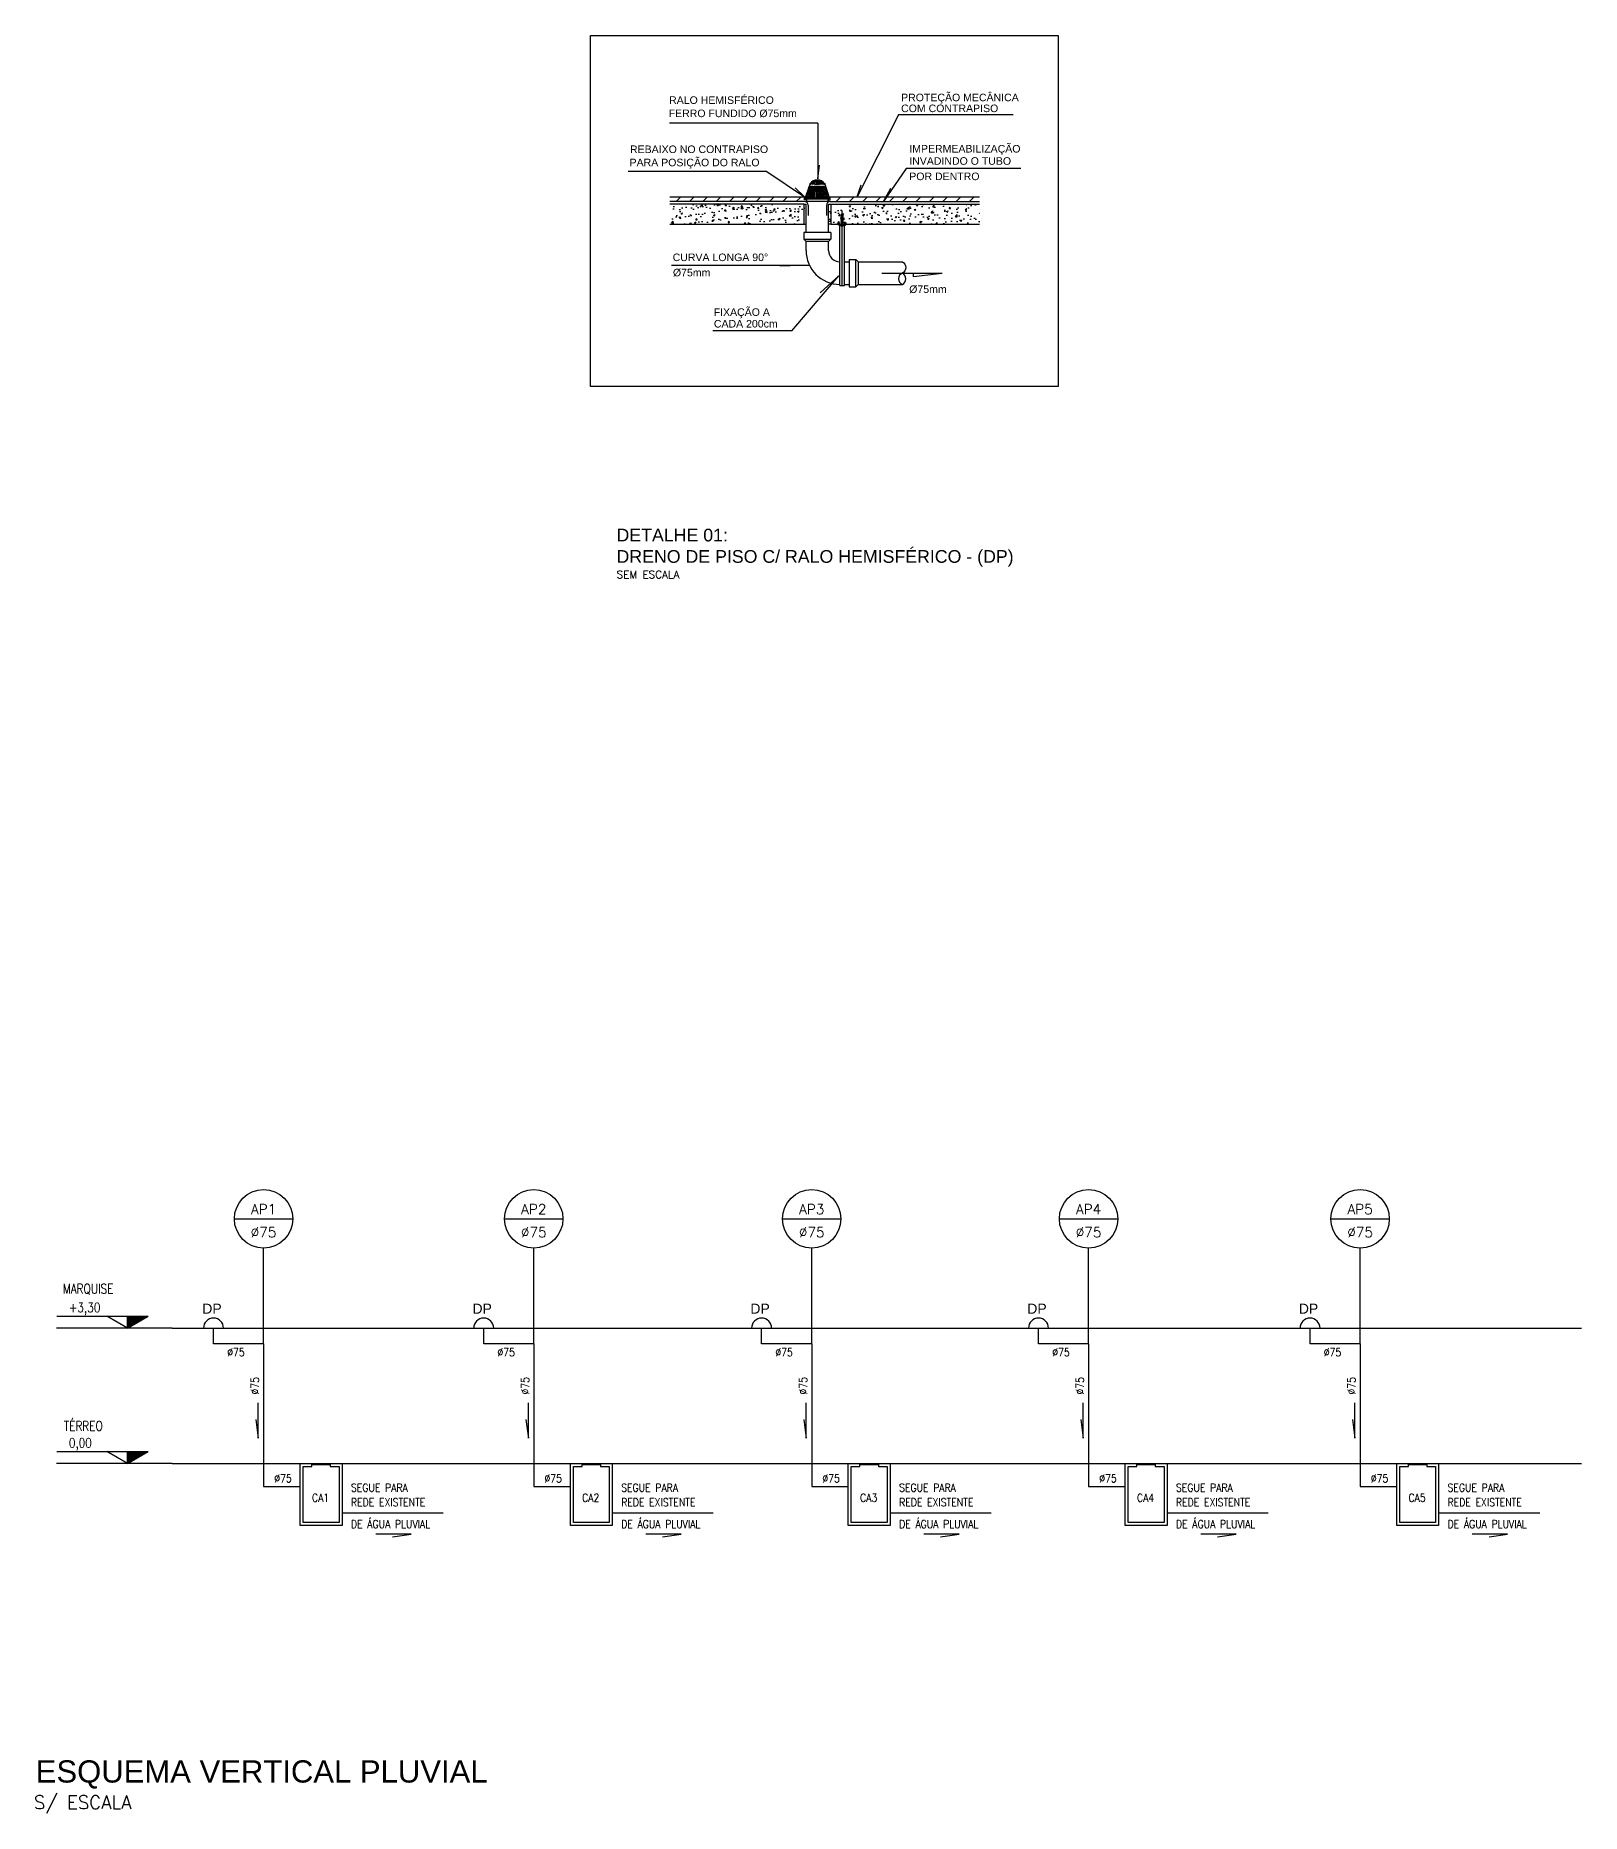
# Model space of a CAD drawing. Header units: millimetres. Extents: x -8 to 5830, y -596 to 3598.
# Drawn here: x 1664.8 to 1711.1, y 2251.1 to 2304.5 of the extents above; entities that cross this region are included whole.
import ezdxf
from ezdxf.enums import TextEntityAlignment as Align

# ---------------------------------------------------------------- set-up
doc = ezdxf.new("R2010")
doc.units = ezdxf.units.MM
doc.linetypes.add('HIDDEN', pattern=[9.525, 6.35, -3.175])
doc.layers.get('0').update_dxf_attribs({"color": 9})
for name, color, linetype in [('CAIXAS', 4, 'Continuous'), ('INDICAÇÕES', 8, 'Continuous'), ('LINHAS', 8, 'Continuous'), ('PONTOS', 1, 'Continuous'), ('SETAS', 8, 'Continuous'), ('TEXTOS', 2, 'Continuous'), ('TEXTOTUBO', 2, 'Continuous'), ('TigreCad', 2, 'Continuous'), ('TIT', 7, 'Continuous'), ('TUBO100', 7, 'Continuous'), ('TUBO150', 6, 'Continuous')]:
    doc.layers.add(name, color=color, linetype=linetype)
doc.styles.add('ROMANS', font='romans')
doc.styles.add('SANSSERIF', font='sas_____.pfb', dxfattribs={"height": 30})
doc.styles.get("Standard").update_dxf_attribs({"font": 'arial.ttf'})

# ---------------------------------------------------------------- blocks, each defined once
blk = doc.blocks.new('A$C42fcca49')
for p, q in [((0.038, 0.116), (0.037, 0.103)), ((0.044, 0.104), (0.045, 0.122)), ((0.051, 0.126), (0.05, 0.103)), ((0.055, 0.104), (0.056, 0.128)), ((0.063, 0.13), (0.061, 0.103)), ((0.065, 0.103), (0.066, 0.131)), ((0.072, 0.131), (0.072, 0.103)), ((0.075, 0.103), (0.075, 0.131)), ((0.082, 0.131), (0.082, 0.103)), ((0.085, 0.103), (0.085, 0.131)), ((0.091, 0.131), (0.092, 0.103)), ((0.096, 0.103), (0.094, 0.13)), ((0.101, 0.128), (0.102, 0.104)), ((0.107, 0.103), (0.106, 0.126)), ((0.112, 0.122), (0.113, 0.104)), ((0.12, 0.103), (0.119, 0.116)), ((0.031, 0.108), (0, 0.017)), ((0, 0.017), (0.008, 0.009)), ((0.008, 0.009), (0.008, -0.006)), ((0.008, 0.009), (0.149, 0.009)), ((0.009, 0.015), (0.011, 0.049)), ((0.012, 0.015), (0.009, 0.015)), ((0.015, 0.014), (0.012, 0.015)), ((0.02, 0.077), (0.015, 0.014)), ((0.02, 0.015), (0.024, 0.087)), ((0.023, 0.014), (0.02, 0.015)), ((0.026, 0.014), (0.023, 0.014)), ((0.026, 0.092), (0.027, 0.092)), ((0.03, 0.092), (0.026, 0.014)), ((0.027, 0.092), (0.03, 0.092)), ((0.031, 0.103), (0.031, 0.108)), ((0.034, 0.103), (0.031, 0.103)), ((0.031, 0.014), (0.034, 0.091)), ((0.034, 0.013), (0.031, 0.014)), ((0.037, 0.103), (0.034, 0.103)), ((0.034, 0.091), (0.041, 0.091)), ((0.037, 0.013), (0.034, 0.013)), ((0.041, 0.091), (0.037, 0.013)), ((0.047, 0.104), (0.044, 0.104)), ((0.044, 0.014), (0.046, 0.092)), ((0.047, 0.014), (0.044, 0.014)), ((0.046, 0.092), (0.052, 0.092)), ((0.05, 0.103), (0.047, 0.104)), ((0.05, 0.014), (0.047, 0.014)), ((0.052, 0.092), (0.05, 0.014)), ((0.061, 0.103), (0.055, 0.104)), ((0.055, 0.014), (0.058, 0.092)), ((0.058, 0.014), (0.055, 0.014)), ((0.058, 0.092), (0.064, 0.092)), ((0.061, 0.014), (0.058, 0.014)), ((0.064, 0.092), (0.061, 0.014)), ((0.068, 0.103), (0.065, 0.103)), ((0.065, 0.014), (0.067, 0.092)), ((0.068, 0.014), (0.065, 0.014)), ((0.067, 0.092), (0.07, 0.092)), ((0.072, 0.103), (0.068, 0.103)), ((0.072, 0.014), (0.068, 0.014)), ((0.07, 0.092), (0.073, 0.092)), ((0.073, 0.092), (0.072, 0.014)), ((0.082, 0.103), (0.075, 0.103)), ((0.075, 0.013), (0.075, 0.092)), ((0.075, 0.092), (0.082, 0.092)), ((0.082, 0.013), (0.075, 0.013)), ((0.082, 0.092), (0.082, 0.013)), ((0.085, 0.013), (0.084, 0.092)), ((0.084, 0.092), (0.087, 0.092)), ((0.088, 0.103), (0.085, 0.103)), ((0.088, 0.013), (0.085, 0.013)), ((0.087, 0.092), (0.09, 0.092)), ((0.092, 0.103), (0.088, 0.103)), ((0.092, 0.013), (0.088, 0.013)), ((0.09, 0.092), (0.092, 0.013)), ((0.096, 0.014), (0.093, 0.092)), ((0.093, 0.092), (0.096, 0.092)), ((0.102, 0.104), (0.096, 0.103)), ((0.096, 0.092), (0.099, 0.092)), ((0.099, 0.014), (0.096, 0.014)), ((0.099, 0.092), (0.102, 0.014)), ((0.102, 0.014), (0.099, 0.014)), ((0.107, 0.014), (0.105, 0.092)), ((0.105, 0.092), (0.108, 0.092)), ((0.11, 0.104), (0.107, 0.103)), ((0.11, 0.014), (0.107, 0.014)), ((0.108, 0.092), (0.111, 0.092)), ((0.113, 0.104), (0.11, 0.104)), ((0.113, 0.014), (0.11, 0.014)), ((0.111, 0.092), (0.113, 0.014)), ((0.12, 0.013), (0.116, 0.091)), ((0.116, 0.091), (0.119, 0.091)), ((0.119, 0.091), (0.123, 0.091)), ((0.123, 0.103), (0.12, 0.103)), ((0.126, 0.014), (0.12, 0.013)), ((0.126, 0.103), (0.123, 0.103)), ((0.123, 0.091), (0.126, 0.014)), ((0.157, 0.017), (0.126, 0.108)), ((0.126, 0.108), (0.126, 0.103)), ((0.131, 0.014), (0.127, 0.092)), ((0.127, 0.092), (0.13, 0.092)), ((0.13, 0.092), (0.131, 0.092)), ((0.134, 0.014), (0.131, 0.014)), ((0.133, 0.087), (0.137, 0.015)), ((0.137, 0.015), (0.134, 0.014)), ((0.142, 0.015), (0.137, 0.077)), ((0.145, 0.015), (0.142, 0.015)), ((0.148, 0.016), (0.145, 0.015)), ((0.146, 0.049), (0.148, 0.016)), ((0.149, 0.009), (0.157, 0.017)), ((0.149, -0.006), (0.149, 0.009)), ((0.008, -0.006), (0.149, -0.006))]:
    blk.add_line(p, q)
for centre, start, end in [((0.075, 0.078), 86.5444, 146.4136), ((0.082, 0.078), 33.5864, 93.4556)]:
    blk.add_arc(centre, 0.0533, start, end)
blk = doc.blocks.new('PRUMADA1')
at = {"layer": 'INDICAÇÕES', "color": 8}
blk.add_line((-29.2, 0), (29.2, 0), dxfattribs=at)
blk.add_circle((0, 0), 29.2, dxfattribs=at)
at = {"layer": 'INDICAÇÕES', "color": 4}
for p in [(0, 4.6), (0, -18.5)]:
    blk.add_attdef('XXX', text='', height=10, dxfattribs=at).set_placement(p, align=Align.CENTER)
blk = doc.blocks.new('SETA ESQ')
at = {"layer": 'TEXTOTUBO', "color": 8}
blk.add_lwpolyline([(3.1, -3.9), (-15.5, -6.3), (19.9, -6.3)], dxfattribs=at)

msp = doc.modelspace()

# ---------------------------------------------------------------- hatches: boundary and pattern name
at = {"layer": 'LINHAS', "ltscale": 0.01}
h = msp.add_hatch(dxfattribs=at)
h.set_pattern_fill('ANSI31', color=256, scale=2.262857, style=0)
h.set_pattern_definition([(45, (1435.9126, 2008.2047), (-0.2000102, 0.2000102), [])])
edge = h.paths.add_edge_path()
edge.add_line((1687.711, 2299.621), (1687.539, 2299.621))
edge.add_line((1687.539, 2299.621), (1683.79, 2299.621))
edge.add_line((1683.79, 2299.621), (1683.79, 2299.482))
edge.add_line((1683.79, 2299.482), (1687.836, 2299.482))
edge.add_arc((1687.836, 2299.369), 0.113, 66.4218, 90, ccw=False)
edge.add_line((1687.881, 2299.473), (1687.881, 2299.482))
edge.add_line((1687.881, 2299.482), (1687.881, 2299.536))
edge.add_line((1687.881, 2299.536), (1687.711, 2299.536))
edge.add_line((1687.711, 2299.536), (1687.711, 2299.621))
edge = h.paths.add_edge_path()
edge.add_line((1693.083, 2299.621), (1688.729, 2299.621))
edge.add_line((1688.729, 2299.621), (1688.729, 2299.536))
edge.add_line((1688.729, 2299.536), (1688.56, 2299.536))
edge.add_line((1688.56, 2299.536), (1688.56, 2299.482))
edge.add_line((1688.56, 2299.482), (1688.56, 2299.473))
edge.add_arc((1688.605, 2299.369), 0.113, 90, 113.5782, ccw=False)
edge.add_line((1688.605, 2299.482), (1693.083, 2299.482))
edge.add_line((1693.083, 2299.482), (1693.083, 2299.621))
h = msp.add_hatch(dxfattribs=at)
h.set_pattern_fill('AR-CONC', color=256, scale=0.067886, style=0)
h.set_pattern_definition([(50, (1435.9126, 2008.2047), (0.4869172, -0.04259974), [0.0509143, -0.56005714]), (355, (1435.9126, 2008.2047), (-0.09419233, 0.510631), [0.0407314, -0.4480457]), (100.4514, (1435.9532, 2008.20115), (0.3927252, 0.46803096), [0.0432705, -0.4759753]), (46.1842, (1435.9126, 2008.3405), (0.7245042, -0.1123638), [0.0763714, -0.8400857]), (96.6356, (1435.973, 2008.3311), (0.6345025, 0.6612869), [0.0649057, -0.7139629]), (351.1842, (1435.9126, 2008.3405), (0.634502, 0.6612874), [0.0610971, -0.6720686]), (21, (1435.9805, 2008.30653), (0.4052146, -0.2733207), [0.0509143, -0.56005714]), (326, (1435.9805, 2008.30653), (0.16517635, 0.4922733), [0.0407314, -0.4480457]), (71.4514, (1436.01426, 2008.28376), (0.57039113, 0.21895213), [0.0432705, -0.4759753]), (37.5, (1435.91261, 2008.2047), (0.008254805, 0.22598737), [0, -0.44261486, 0, -0.45483429, 0, -0.44974286]), (7.5, (1435.9126, 2008.2047), (0.17858663, 0.26774921), [0, -0.25932343, 0, -0.432432, 0, -0.17141143]), (327.5, (1435.76123, 2008.2047), (0.36238917, -0.01531154), [0, -0.16971429, 0, -0.52950857, 0, -0.70261714]), (317.5, (1435.69334, 2008.2047), (0.3959001, 0.06795698), [0, -0.22062857, 0, -0.351648, 0, -0.49896])])
h.paths.add_polyline_path([(1687.881, 2299.4), (1683.79, 2299.4), (1683.79, 2298.806), (1687.539, 2298.806), (1687.711, 2298.806), (1687.881, 2298.806)])
h.paths.add_polyline_path([(1689.943, 2298.996), (1689.936, 2299.009), (1689.943, 2299.03), (1689.936, 2299.043), (1689.943, 2299.064), (1689.936, 2299.077), (1689.97, 2299.111), (1689.987, 2299.103), (1689.984, 2299.101), (1689.997, 2299.091), (1690.004, 2299.077), (1689.997, 2299.057), (1690.004, 2299.043), (1689.997, 2299.023), (1690.004, 2299.009), (1689.997, 2298.989), (1690.004, 2298.975), (1689.997, 2298.955), (1690.004, 2298.942), (1689.997, 2298.921), (1690.004, 2298.908), (1689.997, 2298.887), (1690.004, 2298.874), (1689.997, 2298.853), (1690.004, 2298.84), (1689.997, 2298.819), (1690.004, 2298.806), (1693.083, 2298.806), (1693.083, 2299.4), (1688.56, 2299.4), (1688.56, 2298.806), (1688.729, 2298.806), (1689.936, 2298.806), (1689.943, 2298.826), (1689.936, 2298.84), (1689.943, 2298.86), (1689.936, 2298.874), (1689.943, 2298.894), (1689.936, 2298.908), (1689.943, 2298.928), (1689.936, 2298.942), (1689.943, 2298.962), (1689.936, 2298.975)])
at = {"layer": 'LINHAS'}
for points in [[(1667.518, 2265.693), (1668.138, 2266.051), (1667.518, 2266.051)], [(1667.518, 2261.634), (1668.138, 2261.991), (1667.518, 2261.991)]]:
    msp.add_hatch(color=256, dxfattribs=at).paths.add_polyline_path(points)

# ---------------------------------------------------------------- linework, layer by layer
for p, q in [((1671.603, 2265.22), (1671.603, 2268.094)), ((1679.711, 2265.22), (1679.711, 2268.094)), ((1688.051, 2265.22), (1688.051, 2268.094)), ((1696.36, 2265.22), (1696.36, 2268.094)), ((1704.508, 2265.22), (1704.508, 2268.094))]:
    msp.add_line(p, q)
msp.add_lwpolyline([(1681.416, 2304.459), (1695.45, 2304.459), (1695.45, 2293.929), (1681.416, 2293.929)], close=True)
at = {"layer": 'CAIXAS', "linetype": 'Continuous'}
for p, q in [((1683.79, 2299.621), (1687.831, 2299.621)), ((1687.813, 2299.4), (1683.79, 2299.4)), ((1687.813, 2299.4), (1687.813, 2298.806)), ((1687.831, 2299.536), (1687.831, 2299.621)), ((1687.881, 2299.536), (1687.831, 2299.536)), ((1687.881, 2299.536), (1687.881, 2299.482)), ((1688.56, 2299.536), (1688.56, 2299.482)), ((1688.56, 2299.536), (1688.604, 2299.536)), ((1688.604, 2299.621), (1693.083, 2299.621)), ((1688.604, 2299.536), (1688.604, 2299.621)), ((1688.628, 2299.4), (1693.083, 2299.4)), ((1688.628, 2299.4), (1688.628, 2298.806)), ((1683.79, 2298.806), (1687.813, 2298.806)), ((1688.628, 2298.806), (1693.083, 2298.806))]:
    msp.add_line(p, q, dxfattribs=at)
at = {"layer": 'CAIXAS', "color": 5}
for p, q in [((1687.836, 2299.482), (1683.79, 2299.482)), ((1687.949, 2299.369), (1687.949, 2299.066)), ((1688.492, 2299.369), (1688.492, 2299.066)), ((1688.605, 2299.482), (1693.083, 2299.482))]:
    msp.add_line(p, q, dxfattribs=at)
at = {"layer": 'CAIXAS'}
for points in [[(1673.606, 2261.634), (1673.96, 2261.634), (1673.96, 2259.776), (1672.701, 2259.776), (1672.701, 2261.634), (1673.051, 2261.634)], [(1673.606, 2261.634), (1673.606, 2261.544), (1673.87, 2261.544), (1673.87, 2259.866), (1672.791, 2259.866), (1672.791, 2261.544), (1673.051, 2261.544), (1673.051, 2261.634)], [(1681.713, 2261.634), (1682.067, 2261.634), (1682.067, 2259.776), (1680.809, 2259.776), (1680.809, 2261.634), (1681.159, 2261.634)], [(1681.713, 2261.634), (1681.713, 2261.544), (1681.977, 2261.544), (1681.977, 2259.866), (1680.899, 2259.866), (1680.899, 2261.544), (1681.159, 2261.544), (1681.159, 2261.634)], [(1690.053, 2261.634), (1690.407, 2261.634), (1690.407, 2259.776), (1689.149, 2259.776), (1689.149, 2261.634), (1689.498, 2261.634)], [(1690.053, 2261.634), (1690.053, 2261.544), (1690.317, 2261.544), (1690.317, 2259.866), (1689.239, 2259.866), (1689.239, 2261.544), (1689.498, 2261.544), (1689.498, 2261.634)], [(1698.362, 2261.634), (1698.716, 2261.634), (1698.716, 2259.776), (1697.458, 2259.776), (1697.458, 2261.634), (1697.808, 2261.634)], [(1698.362, 2261.634), (1698.362, 2261.544), (1698.626, 2261.544), (1698.626, 2259.866), (1697.548, 2259.866), (1697.548, 2261.544), (1697.808, 2261.544), (1697.808, 2261.634)], [(1706.51, 2261.634), (1706.864, 2261.634), (1706.864, 2259.776), (1705.606, 2259.776), (1705.606, 2261.634), (1705.956, 2261.634)], [(1706.51, 2261.634), (1706.51, 2261.544), (1706.774, 2261.544), (1706.774, 2259.866), (1705.696, 2259.866), (1705.696, 2261.544), (1705.956, 2261.544), (1705.956, 2261.634)]]:
    msp.add_lwpolyline(points, dxfattribs=at)
at = {"layer": 'CAIXAS', "color": 1}
for points in [[(1673.051, 2261.634), (1673.606, 2261.634), (1673.606, 2261.595), (1673.051, 2261.595)], [(1681.159, 2261.634), (1681.713, 2261.634), (1681.713, 2261.595), (1681.159, 2261.595)], [(1689.498, 2261.634), (1690.053, 2261.634), (1690.053, 2261.595), (1689.498, 2261.595)], [(1697.808, 2261.634), (1698.362, 2261.634), (1698.362, 2261.595), (1697.808, 2261.595)], [(1705.956, 2261.634), (1706.51, 2261.634), (1706.51, 2261.595), (1705.956, 2261.595)]]:
    msp.add_lwpolyline(points, close=True, dxfattribs=at)
at = {"layer": 'CAIXAS', "color": 5}
for centre, start, end in [((1687.836, 2299.369), 0, 90), ((1688.605, 2299.369), 90, 180)]:
    msp.add_arc(centre, 0.113, start, end, dxfattribs=at)
at = {"layer": 'LINHAS'}
for p, q in [((1690.653, 2302.082), (1689.419, 2299.621)), ((1694.098, 2302.082), (1690.653, 2302.082)), ((1688.238, 2301.835), (1688.238, 2300.165)), ((1686.705, 2300.387), (1687.839, 2299.627)), ((1688.238, 2300.165), (1688.282, 2300.569)), ((1690.884, 2300.47), (1690.202, 2299.482)), ((1694.329, 2300.47), (1690.884, 2300.47)), ((1687.839, 2299.627), (1687.557, 2299.895)), ((1689.419, 2299.621), (1689.534, 2299.985)), ((1690.202, 2299.482), (1690.428, 2299.879)), ((1687.813, 2299.4), (1687.881, 2299.4)), ((1688.56, 2299.4), (1688.628, 2299.4)), ((1687.813, 2298.806), (1687.881, 2298.806)), ((1688.628, 2298.806), (1688.56, 2298.806)), ((1688.964, 2296.96), (1688.964, 2299.214)), ((1683.846, 2297.577), (1687.979, 2297.577)), ((1687.117, 2297.539, 0.315), (1687.117, 2297.579, 0.315)), ((1687.979, 2297.577), (1687.117, 2297.539, 0.315)), ((1687.457, 2295.608), (1688.866, 2297.25)), ((1688.866, 2297.25), (1688.308, 2296.739)), ((1691.971, 2297.322, 0.713), (1690.156, 2297.322, 0.713)), ((1691.109, 2297.221, 1.027), (1691.109, 2297.324, 1.027)), ((1691.971, 2297.322, 0.713), (1691.109, 2297.221, 1.027)), ((1665.402, 2266.051), (1668.138, 2266.051)), ((1667.518, 2265.693), (1666.898, 2266.051)), ((1667.518, 2265.693), (1667.518, 2266.051)), ((1667.518, 2265.693), (1668.138, 2266.051)), ((1668.857, 2265.693), (1711.15, 2265.693)), ((1665.402, 2261.991), (1668.138, 2261.991)), ((1667.518, 2261.634), (1666.898, 2261.991)), ((1667.518, 2261.634), (1667.518, 2261.991)), ((1667.518, 2261.634), (1668.138, 2261.991)), ((1668.857, 2261.634), (1711.15, 2261.634))]:
    msp.add_line(p, q, dxfattribs=at)
at = {"layer": 'LINHAS', "linetype": 'Continuous'}
for p, q in [((1688.238, 2301.835), (1683.78, 2301.835)), ((1686.705, 2300.387), (1682.539, 2300.387))]:
    msp.add_line(p, q, dxfattribs=at)
at = {"layer": 'LINHAS', "color": 8}
for p, q in [((1688.862, 2298.772), (1688.862, 2298.806)), ((1688.862, 2298.772), (1689.066, 2298.772)), ((1688.896, 2296.96), (1688.896, 2298.772)), ((1688.93, 2299.077), (1688.964, 2299.111)), ((1688.981, 2299.103), (1688.93, 2299.077)), ((1688.991, 2299.091), (1688.93, 2299.06)), ((1688.93, 2299.077), (1688.937, 2299.064)), ((1688.998, 2299.077), (1688.93, 2299.043)), ((1688.937, 2299.064), (1688.93, 2299.043)), ((1688.998, 2299.06), (1688.93, 2299.026)), ((1688.93, 2299.043), (1688.937, 2299.03)), ((1688.998, 2299.043), (1688.93, 2299.009)), ((1688.937, 2299.03), (1688.93, 2299.009)), ((1688.998, 2299.026), (1688.93, 2298.992)), ((1688.93, 2299.009), (1688.937, 2298.996)), ((1688.998, 2299.009), (1688.93, 2298.975)), ((1688.937, 2298.996), (1688.93, 2298.975)), ((1688.998, 2298.992), (1688.93, 2298.958)), ((1688.93, 2298.975), (1688.937, 2298.962)), ((1688.998, 2298.975), (1688.93, 2298.942)), ((1688.937, 2298.962), (1688.93, 2298.942)), ((1688.998, 2298.958), (1688.93, 2298.925)), ((1688.93, 2298.942), (1688.937, 2298.928)), ((1688.998, 2298.942), (1688.93, 2298.908)), ((1688.937, 2298.928), (1688.93, 2298.908)), ((1688.998, 2298.925), (1688.93, 2298.891)), ((1688.93, 2298.908), (1688.937, 2298.894)), ((1688.998, 2298.908), (1688.93, 2298.874)), ((1688.937, 2298.894), (1688.93, 2298.874)), ((1688.998, 2298.891), (1688.93, 2298.857)), ((1688.93, 2298.874), (1688.937, 2298.86)), ((1688.998, 2298.874), (1688.93, 2298.84)), ((1688.937, 2298.86), (1688.93, 2298.84)), ((1688.998, 2298.857), (1688.93, 2298.823)), ((1688.93, 2298.84), (1688.937, 2298.826)), ((1688.998, 2298.84), (1688.93, 2298.806)), ((1688.937, 2298.826), (1688.93, 2298.806)), ((1688.93, 2298.755), (1688.998, 2298.755)), ((1688.964, 2299.111), (1688.981, 2299.103)), ((1688.998, 2298.823), (1688.964, 2298.806)), ((1688.991, 2299.091), (1688.977, 2299.101)), ((1688.998, 2299.077), (1688.991, 2299.091)), ((1688.991, 2299.057), (1688.998, 2299.077)), ((1688.998, 2299.043), (1688.991, 2299.057)), ((1688.991, 2299.023), (1688.998, 2299.043)), ((1688.998, 2299.009), (1688.991, 2299.023)), ((1688.991, 2298.989), (1688.998, 2299.009)), ((1688.998, 2298.975), (1688.991, 2298.989)), ((1688.991, 2298.955), (1688.998, 2298.975)), ((1688.998, 2298.942), (1688.991, 2298.955)), ((1688.991, 2298.921), (1688.998, 2298.942)), ((1688.998, 2298.908), (1688.991, 2298.921)), ((1688.991, 2298.887), (1688.998, 2298.908)), ((1688.998, 2298.874), (1688.991, 2298.887)), ((1688.991, 2298.853), (1688.998, 2298.874)), ((1688.998, 2298.84), (1688.991, 2298.853)), ((1688.991, 2298.819), (1688.998, 2298.84)), ((1688.998, 2298.806), (1688.991, 2298.819)), ((1689.032, 2296.96), (1689.032, 2298.772)), ((1689.066, 2298.772), (1689.066, 2298.806)), ((1687.457, 2295.608), (1685.089, 2295.608))]:
    msp.add_line(p, q, dxfattribs=at)
at = {"layer": 'LINHAS', "linetype": 'HIDDEN', "ltscale": 5}
for p, q in [((1668.857, 2265.693), (1665.393, 2265.693)), ((1668.857, 2261.634), (1665.393, 2261.634))]:
    msp.add_line(p, q, dxfattribs=at)
at = {"layer": 'PONTOS'}
for centre in [(1670.101, 2265.693), (1678.208, 2265.693), (1686.548, 2265.693), (1694.857, 2265.693), (1703.005, 2265.693)]:
    msp.add_arc(centre, 0.3, 0, 180, dxfattribs=at)
at = {"layer": 'TigreCad', "color": 7}
for p, q in [((1687.881, 2298.556), (1687.881, 2299.4)), ((1688.56, 2298.556), (1688.56, 2299.4)), ((1688.628, 2298.556), (1687.813, 2298.556)), ((1687.813, 2298.556), (1687.813, 2298.352)), ((1687.813, 2298.352), (1687.881, 2298.284)), ((1687.813, 2298.352), (1688.628, 2298.352)), ((1687.881, 2298.013), (1687.881, 2298.284)), ((1688.56, 2298.284), (1687.881, 2298.284)), ((1688.628, 2298.352), (1688.56, 2298.284)), ((1688.56, 2298.013), (1688.56, 2298.284)), ((1688.628, 2298.556), (1688.628, 2298.352)), ((1689.032, 2297.673), (1689.171, 2297.673)), ((1689.171, 2297.741), (1689.171, 2296.926)), ((1689.171, 2297.741), (1689.374, 2297.741)), ((1689.374, 2296.926), (1689.374, 2297.741)), ((1689.374, 2297.741), (1689.442, 2297.673)), ((1689.442, 2297.673), (1689.442, 2296.994)), ((1689.442, 2297.673), (1690.776, 2297.673)), ((1688.896, 2296.96), (1689.032, 2296.96)), ((1689.032, 2296.994), (1689.171, 2296.994)), ((1689.171, 2296.926), (1689.374, 2296.926)), ((1689.374, 2296.926), (1689.442, 2296.994)), ((1689.442, 2296.994), (1690.776, 2296.994))]:
    msp.add_line(p, q, dxfattribs=at)
msp.add_lwpolyline([(1690.776, 2297.673, -0.583852), (1690.776, 2297.334, 0.716328), (1690.776, 2296.994, 0.583852), (1690.776, 2297.334, 1)], format="xyb", dxfattribs=at)
for radius, end in [(1.018, 269.8208), (0.339, 269.4623)]:
    msp.add_arc((1688.899, 2298.013), radius, 180, end, dxfattribs=at)
at = {"layer": 'TUBO100'}
for p, q in [((1670.101, 2265.22), (1670.101, 2265.693)), ((1678.208, 2265.22), (1678.208, 2265.693)), ((1686.548, 2265.22), (1686.548, 2265.693)), ((1694.857, 2265.22), (1694.857, 2265.693)), ((1703.005, 2265.22), (1703.005, 2265.693))]:
    msp.add_line(p, q, dxfattribs=at)
at = {"layer": 'TUBO150', "ltscale": 20}
for p, q in [((1671.603, 2265.22), (1670.101, 2265.22)), ((1671.603, 2265.22), (1671.603, 2260.94)), ((1679.711, 2265.22), (1678.208, 2265.22)), ((1679.711, 2265.22), (1679.711, 2260.94)), ((1688.051, 2265.22), (1686.548, 2265.22)), ((1688.051, 2265.22), (1688.051, 2260.94)), ((1696.36, 2265.22), (1694.857, 2265.22)), ((1696.36, 2265.22), (1696.36, 2260.94)), ((1704.508, 2265.22), (1703.005, 2265.22)), ((1704.508, 2265.22), (1704.508, 2260.94)), ((1671.603, 2260.94), (1672.701, 2260.94)), ((1679.711, 2260.94), (1680.809, 2260.94)), ((1688.051, 2260.94), (1689.149, 2260.94)), ((1696.36, 2260.94), (1697.458, 2260.94)), ((1704.508, 2260.94), (1705.606, 2260.94)), ((1673.96, 2260.157), (1676.992, 2260.157)), ((1682.067, 2260.157), (1685.099, 2260.157)), ((1690.407, 2260.157), (1693.439, 2260.157)), ((1698.716, 2260.157), (1701.748, 2260.157)), ((1706.864, 2260.157), (1709.896, 2260.157))]:
    msp.add_line(p, q, dxfattribs=at)

# ---------------------------------------------------------------- block references
at = {"color": 4, "xscale": 4.634086601911132, "yscale": 4.634086601911132, "zscale": 4.634086601911132}
msp.add_blockref('A$C42fcca49', (1687.857, 2299.518), dxfattribs=at)
at = {"layer": 'INDICAÇÕES'}
ref = msp.add_blockref('PRUMADA1', (1671.603, 2268.971), dxfattribs=dict(at, xscale=0.03, yscale=0.03, zscale=0.03))
ref.add_attrib('XXX', 'AP1', dxfattribs={"color": 4, "height": 0.3, "style": 'ROMANS'}).set_placement((1671.603, 2269.109), align=Align.CENTER)
ref.add_attrib('XXX', 'Ø75', dxfattribs={"color": 4, "height": 0.3, "style": 'ROMANS'}).set_placement((1671.603, 2268.416), align=Align.CENTER)
ref = msp.add_blockref('PRUMADA1', (1679.711, 2268.971), dxfattribs=dict(at, xscale=0.03, yscale=0.03, zscale=0.03))
ref.add_attrib('XXX', 'AP2', dxfattribs={"color": 4, "height": 0.3, "style": 'ROMANS'}).set_placement((1679.711, 2269.109), align=Align.CENTER)
ref.add_attrib('XXX', 'Ø75', dxfattribs={"color": 4, "height": 0.3, "style": 'ROMANS'}).set_placement((1679.711, 2268.416), align=Align.CENTER)
ref = msp.add_blockref('PRUMADA1', (1688.051, 2268.971), dxfattribs=dict(at, xscale=0.03, yscale=0.03, zscale=0.03))
ref.add_attrib('XXX', 'AP3', dxfattribs={"color": 4, "height": 0.3, "style": 'ROMANS'}).set_placement((1688.051, 2269.109), align=Align.CENTER)
ref.add_attrib('XXX', 'Ø75', dxfattribs={"color": 4, "height": 0.3, "style": 'ROMANS'}).set_placement((1688.051, 2268.416), align=Align.CENTER)
ref = msp.add_blockref('PRUMADA1', (1696.36, 2268.971), dxfattribs=dict(at, xscale=0.03, yscale=0.03, zscale=0.03))
ref.add_attrib('XXX', 'AP4', dxfattribs={"color": 4, "height": 0.3, "style": 'ROMANS'}).set_placement((1696.36, 2269.109), align=Align.CENTER)
ref.add_attrib('XXX', 'Ø75', dxfattribs={"color": 4, "height": 0.3, "style": 'ROMANS'}).set_placement((1696.36, 2268.416), align=Align.CENTER)
ref = msp.add_blockref('PRUMADA1', (1704.508, 2268.971), dxfattribs=dict(at, xscale=0.03, yscale=0.03, zscale=0.03))
ref.add_attrib('XXX', 'AP5', dxfattribs={"color": 4, "height": 0.3, "style": 'ROMANS'}).set_placement((1704.508, 2269.109), align=Align.CENTER)
ref.add_attrib('XXX', 'Ø75', dxfattribs={"color": 4, "height": 0.3, "style": 'ROMANS'}).set_placement((1704.508, 2268.416), align=Align.CENTER)
at = {"layer": 'SETAS', "xscale": 0.03, "yscale": 0.03, "zscale": 0.03}
for p, rotation in [((1671.254, 2262.858), 90), ((1679.361, 2262.858), 90), ((1687.701, 2262.858), 90), ((1696.01, 2262.858), 90), ((1704.158, 2262.858), 90), ((1675.564, 2259.319), 180), ((1683.672, 2259.319), 180), ((1692.012, 2259.319), 180), ((1700.321, 2259.319), 180), ((1708.469, 2259.319), 180)]:
    msp.add_blockref('SETA ESQ', p, dxfattribs=dict(at, rotation=rotation))

# ---------------------------------------------------------------- texts
at = {"layer": 'TEXTOS', "color": 7}
for s, height, p in [('RALO HEMISFÉRICO', 0.22629, (1683.772, 2302.41)), ('FERRO FUNDIDO %%C75mm', 0.22629, (1683.759, 2302.013)), ('REBAIXO NO CONTRAPISO', 0.22629, (1682.599, 2300.936)), ('PARA POSIÇÃO DO RALO', 0.22629, (1682.586, 2300.539)), ('CURVA LONGA 90%%D ', 0.22629, (1683.879, 2297.695)), ('%%C75mm', 0.2263, (1683.887, 2297.238)), ('%%C75mm', 0.2263, (1690.977, 2296.739, 0.449)), ('FIXAÇÃO A', 0.2263, (1685.11, 2296.051)), ('CADA 200cm', 0.2263, (1685.116, 2295.703)), ('DP', 0.3, (1669.764, 2266.126)), ('DP', 0.3, (1677.872, 2266.126)), ('DP', 0.3, (1686.211, 2266.126)), ('DP', 0.3, (1694.52, 2266.126)), ('DP', 0.3, (1702.669, 2266.126))]:
    msp.add_text(s, height=height, dxfattribs=at).set_placement(p)
at = {"layer": 'TEXTOS', "color": 7, "linetype": 'Continuous'}
for s, height, p in [('PROTEÇÃO MECÂNICA ', 0.22629, (1690.734, 2302.489)), ('COM CONTRAPISO', 0.22629, (1690.734, 2302.163)), ('IMPERMEABILIZAÇÃO', 0.22629, (1690.979, 2300.951)), ('POR DENTRO', 0.2263, (1690.979, 2300.123)), ('INVADINDO O TUBO', 0.22629, (1690.979, 2300.584))]:
    msp.add_text(s, height=height, dxfattribs=at).set_placement(p)
at = {"layer": 'TEXTOS', "color": 7, "style": 'ROMANS'}
for s, height, width, p in [('MARQUISE', 0.288, 0.8, (1665.579, 2266.73)), ('+3,30', 0.288, 0.8, (1665.759, 2266.167)), ('%%C75', 0.24, 0.85, (1670.512, 2264.847)), ('%%C75', 0.24, 0.85, (1678.62, 2264.847)), ('%%C75', 0.24, 0.85, (1686.96, 2264.847)), ('%%C75', 0.24, 0.85, (1695.269, 2264.847)), ('%%C75', 0.24, 0.85, (1703.417, 2264.847)), ('TÉRREO', 0.288, 0.8, (1665.612, 2262.616)), ('0,00', 0.288, 0.8, (1665.759, 2262.108)), ('%%C75', 0.24, 0.85, (1671.924, 2261.067)), ('SEGUE PARA ', 0.24, 0.85, (1674.226, 2260.786)), ('%%C75', 0.24, 0.85, (1680.032, 2261.067)), ('SEGUE PARA ', 0.24, 0.85, (1682.334, 2260.786)), ('%%C75', 0.24, 0.85, (1688.371, 2261.067)), ('SEGUE PARA ', 0.24, 0.85, (1690.674, 2260.786)), ('%%C75', 0.24, 0.85, (1696.68, 2261.067)), ('SEGUE PARA ', 0.24, 0.85, (1698.983, 2260.786)), ('%%C75', 0.24, 0.85, (1704.829, 2261.067)), ('SEGUE PARA ', 0.24, 0.85, (1707.131, 2260.786)), ('CA1', 0.24, 0.85, (1673.055, 2260.485)), ('REDE EXISTENTE', 0.24, 0.85, (1674.226, 2260.348)), ('CA2', 0.24, 0.85, (1681.163, 2260.485)), ('REDE EXISTENTE', 0.24, 0.85, (1682.334, 2260.348)), ('CA3', 0.24, 0.85, (1689.503, 2260.485)), ('REDE EXISTENTE', 0.24, 0.85, (1690.674, 2260.348)), ('CA4', 0.24, 0.85, (1697.812, 2260.485)), ('REDE EXISTENTE', 0.24, 0.85, (1698.983, 2260.348)), ('CA5', 0.24, 0.85, (1705.96, 2260.485)), ('REDE EXISTENTE', 0.24, 0.85, (1707.131, 2260.348)), ('DE ÁGUA PLUVIAL', 0.24, 0.85, (1674.226, 2259.696)), ('DE ÁGUA PLUVIAL', 0.24, 0.85, (1682.334, 2259.696)), ('DE ÁGUA PLUVIAL', 0.24, 0.85, (1690.674, 2259.696)), ('DE ÁGUA PLUVIAL', 0.24, 0.85, (1698.983, 2259.696)), ('DE ÁGUA PLUVIAL', 0.24, 0.85, (1707.131, 2259.696))]:
    msp.add_text(s, height=height, dxfattribs=dict(at, width=width)).set_placement(p)
at = {"layer": 'TEXTOS', "color": 7, "style": 'ROMANS', "width": 0.85}
for p in [(1671.464, 2263.701), (1679.572, 2263.701), (1687.912, 2263.701), (1696.221, 2263.701), (1704.369, 2263.701)]:
    msp.add_text('%%C75', height=0.24, rotation=90, dxfattribs=at).set_placement(p)
at = {"layer": 'TIT', "style": 'SANSSERIF'}
for s, height, p in [('DETALHE 01:', 0.38095, (1682.195, 2289.288, -0.072)), ('DRENO DE PISO C/ RALO HEMISFÉRICO - (DP)', 0.38095, (1682.195, 2288.646, -0.072)), ('ESQUEMA VERTICAL PLUVIAL', 0.66667, (1664.766, 2252.063))]:
    msp.add_text(s, height=height, dxfattribs=at).set_placement(p)
at = {"layer": 'TIT', "color": 1, "style": 'ROMANS'}
for s, height, p in [('SEM ESCALA', 0.2286, (1682.199, 2288.18, -0.072)), ('S/ ESCALA', 0.4, (1664.709, 2251.27))]:
    msp.add_text(s, height=height, dxfattribs=at).set_placement(p)

doc.saveas('drawing.dxf')
